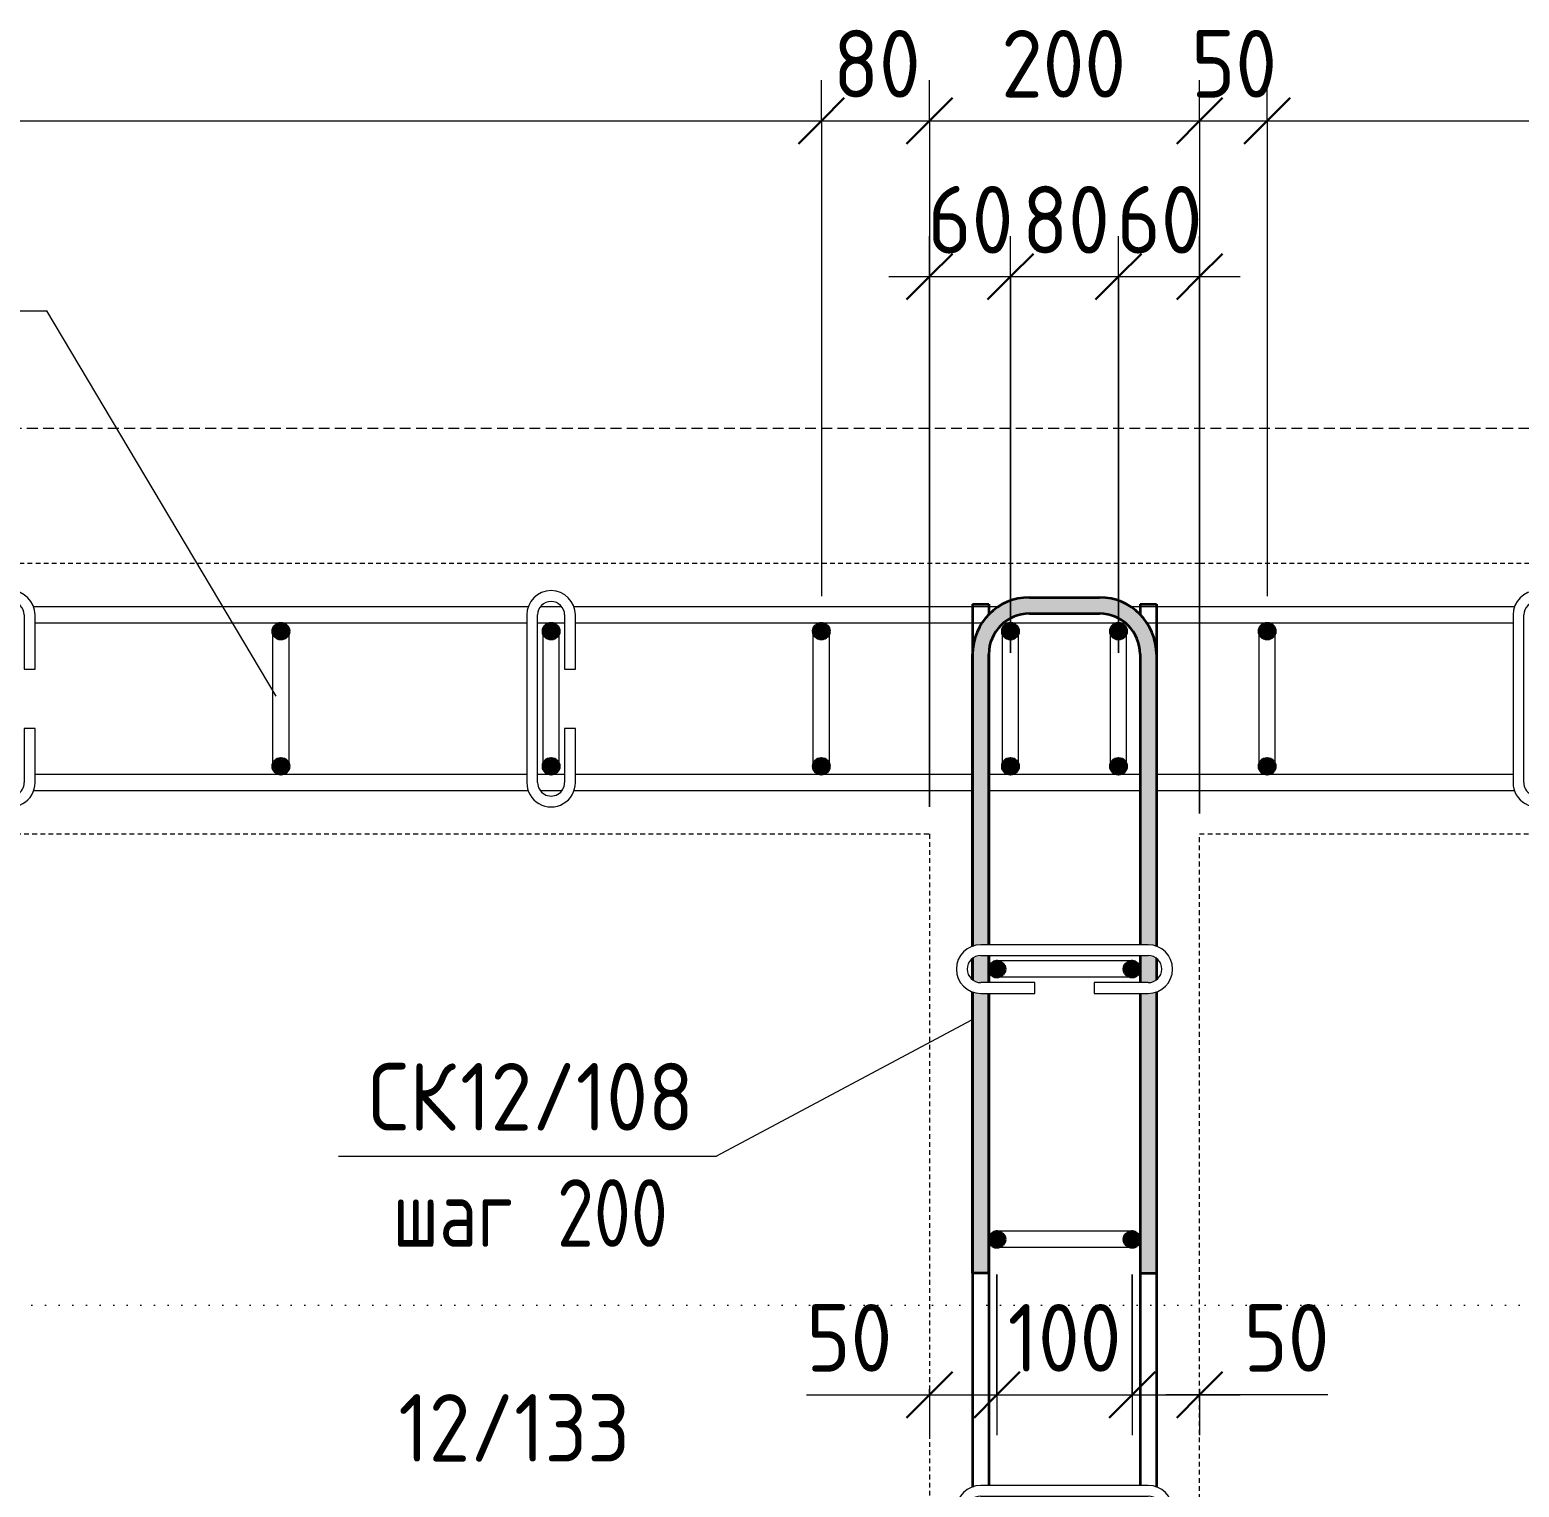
# Model space of a CAD drawing. Header units: millimetres. Extents: x 28908 to 47912, y -2577 to 78399.
# Drawn here: x 31014 to 32117, y 77042 to 78120 of the extents above; entities that cross this region are included whole.
import ezdxf

# ---------------------------------------------------------------- set-up
doc = ezdxf.new("R2010")
doc.units = ezdxf.units.MM
for name, pattern in [('01 Штриховая _4 мм_', [6, 3.5, -2.5]), ('01 Штриховая _8 мм_', [12, 8, -4]), ('04 Пунктир 10мм', [10, 0, -10])]:
    doc.linetypes.add(name, pattern=pattern)
for name, color, linetype, lineweight in [('AA_Dim', 7, 'Continuous', 9), ('AA_Dim-20', 7, 'Continuous', 9), ('AA_Oformlenie', 7, 'Continuous', 9), ('AA_Razrez', 7, 'Continuous', 9), ('AA_Vinoska', 7, 'Continuous', 9), ('KR_Armatura', 7, 'Continuous', 20), ('KR_Armatura_Tonkie', 7, 'Continuous', 20)]:
    doc.layers.add(name, color=color, linetype=linetype, lineweight=lineweight)
doc.layers.add('AF_Stena_Опалубка', color=7, linetype='Continuous', lineweight=20, true_color=0x0063c6)
doc.layers.add('KR_Fundament', color=7, linetype='Continuous', lineweight=20, true_color=0x804000)
doc.styles.add('ISOCPEUR_1', font='isocpeur.TTF', dxfattribs={"width": 0.9, "height": 50})
doc.styles.add('ISOCPEUR_2', font='isocpeur.TTF', dxfattribs={"width": 0.8, "height": 50})
doc.dimstyles.new('00_Точн_3_знака__прозр_', dxfattribs={"dimscale": 304.8, "dimtxt": 50.137748, "dimasz": 0.111549, "dimexe": 0.098425, "dimexo": 0.065617, "dimgap": 0.006562, "dimtad": 1, "dimdec": 3, "dimrnd": 0.001, "dimdsep": 46, "dimtxsty": 'ISOCPEUR_1', "dimblk1": 'OBLIQUE', "dimblk2": 'OBLIQUE', "dimsah": 1, "dimcen": 0.09, "dimdle": 0.098425, "dimazin": 0, "dimtfac": 1, "dimtdec": 4, "dimtix": 1, "dimtmove": 0, "dimatfit": 3, "dimfxl": 1, "dimtvp": 1, "dimtolj": 1, "dimtzin": 0, "dimlwd": 18, "dimlwe": 18, "dimarcsym": 2})
doc.dimstyles.new('00_Точн_3_знака__прозр__1', dxfattribs={"dimscale": 304.8, "dimtxt": 50.137748, "dimasz": 0.111549, "dimexe": 0.098425, "dimexo": 0.065617, "dimgap": 0.006562, "dimtad": 1, "dimdec": 3, "dimrnd": 0.001, "dimdsep": 46, "dimtxsty": 'ISOCPEUR_1', "dimblk1": 'OBLIQUE', "dimblk2": 'OBLIQUE', "dimsah": 1, "dimcen": 0.09, "dimdle": 0.098425, "dimazin": 0, "dimtfac": 1, "dimtdec": 4, "dimtix": 1, "dimtmove": 1, "dimatfit": 3, "dimfxl": 1, "dimtvp": 1, "dimtolj": 1, "dimtzin": 0, "dimlwd": 18, "dimlwe": 18, "dimarcsym": 2})

# ---------------------------------------------------------------- blocks, each defined once
blk = doc.blocks.new('079_Шпилька _ЭлУзла_ - d8 А240-3881866-План армирования стен')
at = {"layer": 'AA_Oformlenie'}
for p, q in [((40, 18), (0, 18)), ((40, 10), (40, 18)), ((124, 18), (84, 18)), ((84, 18), (84, 10)), ((0, 10), (40, 10)), ((84, 10), (124, 10)), ((124, -10), (0, -10)), ((0, -18), (124, -18))]:
    blk.add_line(p, q, dxfattribs=at)
for centre, radius, start, end in [((0, 0), 18, 90, 270), ((124, 0), 18, 270, 90), ((0, 0), 10, 90, 270), ((124, 0), 10, 270, 90)]:
    blk.add_arc(centre, radius, start, end, dxfattribs=at)
blk = doc.blocks.new('DIMBLOCK3-План армирования стен')
at = {"layer": 'AA_Dim-20', "color": 30, "lineweight": 18, "true_color": 0xff8000, "transparency": 16777216}
for p, q in [((29800.1, 78052.6), (29800.1, 78082.6)), ((31600.1, 78052.6), (31600.1, 78082.6)), ((31680.1, 78052.6), (31680.1, 78082.6)), ((29800.1, 78052.6), (31600.1, 78052.6)), ((29800.1, 78052.6), (29800.1, 77701)), ((31600.1, 78052.6), (31600.1, 77701)), ((31680.1, 78052.6), (31680.1, 77545))]:
    blk.add_line(p, q, dxfattribs=at)
at = {"layer": 'AA_Dim-20', "color": 30, "lineweight": 30, "true_color": 0xff8000, "transparency": 16777216}
for p, q in [((29800.1, 78052.6), (29817.1, 78069.6)), ((31600.1, 78052.6), (31617.1, 78069.6)), ((31680.1, 78052.6), (31697.1, 78069.6)), ((29800.1, 78052.6), (29783.1, 78035.6)), ((31600.1, 78052.6), (31583.1, 78035.6)), ((31680.1, 78052.6), (31663.1, 78035.6))]:
    blk.add_line(p, q, dxfattribs=at)
at = {"layer": 'AA_Dim-20', "color": 0, "lineweight": 18, "transparency": 16777216, "insert": (30548.7, 78119.8), "char_height": 50, "width": 363.262, "attachment_point": 1, "line_spacing_factor": 1.135194, "style": 'ISOCPEUR_1'}
blk.add_mtext('9х200=1800', dxfattribs=at)
blk = doc.blocks.new('_None')
blk = doc.blocks.new('DIMBLOCK4-План армирования стен')
at = {"layer": 'AA_Dim-20', "color": 30, "lineweight": 18, "true_color": 0xff8000, "transparency": 16777216}
for p, q in [((31600.1, 78052.6), (31600.1, 78082.6)), ((31680.1, 78052.6), (31680.1, 78082.6)), ((31880.1, 78052.6), (31880.1, 78082.6)), ((31600.1, 78052.6), (31680.1, 78052.6)), ((31600.1, 78052.6), (31600.1, 77701)), ((31680.1, 78052.6), (31680.1, 77545)), ((31880.1, 78052.6), (31880.1, 77745))]:
    blk.add_line(p, q, dxfattribs=at)
at = {"layer": 'AA_Dim-20', "color": 30, "lineweight": 30, "true_color": 0xff8000, "transparency": 16777216}
for p, q in [((31600.1, 78052.6), (31617.1, 78069.6)), ((31680.1, 78052.6), (31697.1, 78069.6)), ((31880.1, 78052.6), (31897.1, 78069.6)), ((31600.1, 78052.6), (31583.1, 78035.6)), ((31680.1, 78052.6), (31663.1, 78035.6)), ((31880.1, 78052.6), (31863.1, 78035.6))]:
    blk.add_line(p, q, dxfattribs=at)
at = {"layer": 'AA_Dim-20', "color": 0, "lineweight": 18, "transparency": 16777216, "insert": (31608.8, 78119.8), "char_height": 50, "width": 74.923, "attachment_point": 1, "line_spacing_factor": 1.135194, "style": 'ISOCPEUR_1'}
blk.add_mtext('80', dxfattribs=at)
blk = doc.blocks.new('DIMBLOCK5-План армирования стен')
at = {"layer": 'AA_Dim-20', "color": 30, "lineweight": 18, "true_color": 0xff8000, "transparency": 16777216}
for p, q in [((31680.1, 78052.6), (31680.1, 78082.6)), ((31880.1, 78052.6), (31880.1, 78082.6)), ((31930.1, 78052.6), (31930.1, 78082.6)), ((31680.1, 78052.6), (31880.1, 78052.6)), ((31680.1, 78052.6), (31680.1, 77545)), ((31880.1, 78052.6), (31880.1, 77745)), ((31930.1, 78052.6), (31930.1, 77701))]:
    blk.add_line(p, q, dxfattribs=at)
at = {"layer": 'AA_Dim-20', "color": 30, "lineweight": 30, "true_color": 0xff8000, "transparency": 16777216}
for p, q in [((31680.1, 78052.6), (31697.1, 78069.6)), ((31880.1, 78052.6), (31897.1, 78069.6)), ((31930.1, 78052.6), (31947.1, 78069.6)), ((31680.1, 78052.6), (31663.1, 78035.6)), ((31880.1, 78052.6), (31863.1, 78035.6)), ((31930.1, 78052.6), (31913.1, 78035.6))]:
    blk.add_line(p, q, dxfattribs=at)
at = {"layer": 'AA_Dim-20', "color": 0, "lineweight": 18, "transparency": 16777216, "insert": (31733.2, 78119.8), "char_height": 50, "width": 112.384, "attachment_point": 1, "line_spacing_factor": 1.135194, "style": 'ISOCPEUR_1'}
blk.add_mtext('200', dxfattribs=at)
blk = doc.blocks.new('DIMBLOCK6-План армирования стен')
at = {"layer": 'AA_Dim-20', "color": 30, "lineweight": 18, "true_color": 0xff8000, "transparency": 16777216}
for p, q in [((31880.1, 78052.6), (31880.1, 78082.6)), ((31930.1, 78052.6), (31930.1, 78082.6)), ((31880.1, 78052.6), (31930.1, 78052.6)), ((31880.1, 78052.6), (31880.1, 77745)), ((31930.1, 78052.6), (31930.1, 77701))]:
    blk.add_line(p, q, dxfattribs=at)
at = {"layer": 'AA_Dim-20', "color": 30, "lineweight": 30, "true_color": 0xff8000, "transparency": 16777216}
for p, q in [((31880.1, 78052.6), (31897.1, 78069.6)), ((31930.1, 78052.6), (31947.1, 78069.6)), ((31880.1, 78052.6), (31863.1, 78035.6)), ((31930.1, 78052.6), (31913.1, 78035.6))]:
    blk.add_line(p, q, dxfattribs=at)
at = {"layer": 'AA_Dim-20', "color": 0, "lineweight": 18, "transparency": 16777216, "insert": (31873.8, 78119.8), "char_height": 50, "width": 74.923, "attachment_point": 1, "line_spacing_factor": 1.135194, "style": 'ISOCPEUR_1'}
blk.add_mtext('50', dxfattribs=at)
blk = doc.blocks.new('DIMBLOCK7-План армирования стен')
at = {"layer": 'AA_Dim-20', "color": 30, "lineweight": 18, "true_color": 0xff8000, "transparency": 16777216}
for p, q in [((31930.1, 78052.6), (31930.1, 78082.6)), ((33930.1, 78052.6), (33930.1, 78082.6)), ((34030.1, 78052.6), (34030.1, 78082.6)), ((31930.1, 78052.6), (33930.1, 78052.6)), ((31930.1, 78052.6), (31930.1, 77701)), ((33930.1, 78052.6), (33930.1, 77701)), ((34030.1, 78052.6), (34030.1, 77701))]:
    blk.add_line(p, q, dxfattribs=at)
at = {"layer": 'AA_Dim-20', "color": 30, "lineweight": 30, "true_color": 0xff8000, "transparency": 16777216}
for p, q in [((31930.1, 78052.6), (31947.1, 78069.6)), ((33930.1, 78052.6), (33947.1, 78069.6)), ((34030.1, 78052.6), (34047.1, 78069.6)), ((31930.1, 78052.6), (31913.1, 78035.6)), ((33930.1, 78052.6), (33913.1, 78035.6)), ((34030.1, 78052.6), (34013.1, 78035.6))]:
    blk.add_line(p, q, dxfattribs=at)
at = {"layer": 'AA_Dim-20', "color": 0, "lineweight": 18, "transparency": 16777216, "insert": (32763.1, 78119.8), "char_height": 50, "width": 400.724, "attachment_point": 1, "line_spacing_factor": 1.135194, "style": 'ISOCPEUR_1'}
blk.add_mtext('10х200=2000', dxfattribs=at)
blk = doc.blocks.new('DIMBLOCK27-План армирования стен')
at = {"layer": 'AA_Dim-20', "color": 30, "lineweight": 18, "true_color": 0xff8000, "transparency": 16777216}
for p, q in [((31730.1, 77199), (31730.1, 77080.1)), ((31730.1, 77110.1), (31730.1, 77199)), ((31589, 77110.1), (31671.5, 77110.1)), ((31650.1, 77110.1), (31730.1, 77110.1)), ((31671.5, 77110.1), (31705.1, 77110.1)), ((31680.1, 77114.2), (31680.1, 77080.1)), ((31680.1, 77110.1), (31680.1, 77114.2))]:
    blk.add_line(p, q, dxfattribs=at)
at = {"layer": 'AA_Dim-20', "color": 30, "lineweight": 30, "true_color": 0xff8000, "transparency": 16777216}
for p, q in [((31680.1, 77110.1), (31697.1, 77127.1)), ((31730.1, 77110.1), (31747.1, 77127.1)), ((31680.1, 77110.1), (31663.1, 77093.1)), ((31730.1, 77110.1), (31713.1, 77093.1))]:
    blk.add_line(p, q, dxfattribs=at)
at = {"layer": 'AA_Dim-20', "color": 0, "lineweight": 18, "transparency": 16777216, "insert": (31589, 77177.2), "char_height": 50, "width": 74.923, "attachment_point": 1, "line_spacing_factor": 1.135194, "style": 'ISOCPEUR_1'}
blk.add_mtext('50', dxfattribs=at)
blk = doc.blocks.new('_Oblique')
at = {"color": 0, "linetype": 'ByBlock', "lineweight": -2}
blk.add_line((-0.5, -0.5), (0.5, 0.5), dxfattribs=at)
blk = doc.blocks.new('DIMBLOCK28-План армирования стен')
at = {"layer": 'AA_Dim-20', "color": 30, "lineweight": 18, "true_color": 0xff8000, "transparency": 16777216}
for p, q in [((31730.1, 77199), (31730.1, 77080.1)), ((31730.1, 77110.1), (31730.1, 77199)), ((31830.1, 77199), (31830.1, 77080.1)), ((31830.1, 77110.1), (31830.1, 77199)), ((31730.1, 77110.1), (31830.1, 77110.1))]:
    blk.add_line(p, q, dxfattribs=at)
at = {"layer": 'AA_Dim-20', "color": 30, "lineweight": 30, "true_color": 0xff8000, "transparency": 16777216}
for p, q in [((31730.1, 77110.1), (31747.1, 77127.1)), ((31830.1, 77110.1), (31847.1, 77127.1)), ((31730.1, 77110.1), (31713.1, 77093.1)), ((31830.1, 77110.1), (31813.1, 77093.1))]:
    blk.add_line(p, q, dxfattribs=at)
at = {"layer": 'AA_Dim-20', "color": 0, "lineweight": 18, "transparency": 16777216, "insert": (31738, 77177.2), "char_height": 50, "width": 101.032, "attachment_point": 1, "line_spacing_factor": 1.135194, "style": 'ISOCPEUR_1'}
blk.add_mtext('100', dxfattribs=at)
blk = doc.blocks.new('DIMBLOCK29-План армирования стен')
at = {"layer": 'AA_Dim-20', "color": 30, "lineweight": 18, "true_color": 0xff8000, "transparency": 16777216}
for p, q in [((31830.1, 77199), (31830.1, 77080.1)), ((31830.1, 77110.1), (31830.1, 77199)), ((31830.1, 77110.1), (31910.1, 77110.1)), ((31892.6, 77110.1), (31855.1, 77110.1)), ((31880.1, 77114.2), (31880.1, 77080.1)), ((31880.1, 77110.1), (31880.1, 77114.2)), ((31975, 77110.1), (31892.6, 77110.1))]:
    blk.add_line(p, q, dxfattribs=at)
at = {"layer": 'AA_Dim-20', "color": 30, "lineweight": 30, "true_color": 0xff8000, "transparency": 16777216}
for p, q in [((31830.1, 77110.1), (31847.1, 77127.1)), ((31880.1, 77110.1), (31897.1, 77127.1)), ((31830.1, 77110.1), (31813.1, 77093.1)), ((31880.1, 77110.1), (31863.1, 77093.1))]:
    blk.add_line(p, q, dxfattribs=at)
at = {"layer": 'AA_Dim-20', "color": 0, "lineweight": 18, "transparency": 16777216, "insert": (31912.6, 77177.2), "char_height": 50, "width": 74.923, "attachment_point": 1, "line_spacing_factor": 1.135194, "style": 'ISOCPEUR_1'}
blk.add_mtext('50', dxfattribs=at)
blk = doc.blocks.new('DIMBLOCK36-План армирования стен')
at = {"layer": 'AA_Dim-20', "color": 30, "lineweight": 18, "true_color": 0xff8000, "transparency": 16777216}
for p, q in [((31680.1, 77545), (31680.1, 77967.3)), ((31740.1, 77659), (31740.1, 77967.3)), ((31650.1, 77937.3), (31740.1, 77937.3)), ((31680.1, 77937.3), (31680.1, 77545)), ((31740.1, 77937.3), (31740.1, 77659))]:
    blk.add_line(p, q, dxfattribs=at)
at = {"layer": 'AA_Dim-20', "color": 30, "lineweight": 30, "true_color": 0xff8000, "transparency": 16777216}
for p, q in [((31680.1, 77937.3), (31697.1, 77954.3)), ((31740.1, 77937.3), (31757.1, 77954.3)), ((31680.1, 77937.3), (31663.1, 77920.3)), ((31740.1, 77937.3), (31723.1, 77920.3))]:
    blk.add_line(p, q, dxfattribs=at)
at = {"layer": 'AA_Dim-20', "color": 0, "lineweight": 18, "transparency": 16777216, "insert": (31678.8, 78004.4), "char_height": 50, "width": 74.923, "attachment_point": 1, "line_spacing_factor": 1.135194, "style": 'ISOCPEUR_1'}
blk.add_mtext('60', dxfattribs=at)
blk = doc.blocks.new('DIMBLOCK37-План армирования стен')
at = {"layer": 'AA_Dim-20', "color": 30, "lineweight": 18, "true_color": 0xff8000, "transparency": 16777216}
for p, q in [((31740.1, 77659), (31740.1, 77967.3)), ((31820.1, 77659), (31820.1, 77967.3)), ((31740.1, 77937.3), (31820.1, 77937.3)), ((31740.1, 77937.3), (31740.1, 77659)), ((31820.1, 77937.3), (31820.1, 77659))]:
    blk.add_line(p, q, dxfattribs=at)
at = {"layer": 'AA_Dim-20', "color": 30, "lineweight": 30, "true_color": 0xff8000, "transparency": 16777216}
for p, q in [((31740.1, 77937.3), (31757.1, 77954.3)), ((31820.1, 77937.3), (31837.1, 77954.3)), ((31740.1, 77937.3), (31723.1, 77920.3)), ((31820.1, 77937.3), (31803.1, 77920.3))]:
    blk.add_line(p, q, dxfattribs=at)
at = {"layer": 'AA_Dim-20', "color": 0, "lineweight": 18, "transparency": 16777216, "insert": (31748.8, 78004.4), "char_height": 50, "width": 74.923, "attachment_point": 1, "line_spacing_factor": 1.135194, "style": 'ISOCPEUR_1'}
blk.add_mtext('80', dxfattribs=at)
blk = doc.blocks.new('DIMBLOCK38-План армирования стен')
at = {"layer": 'AA_Dim-20', "color": 30, "lineweight": 18, "true_color": 0xff8000, "transparency": 16777216}
for p, q in [((31820.1, 77659), (31820.1, 77967.3)), ((31880.1, 77540.2), (31880.1, 77967.3)), ((31820.1, 77937.3), (31910.1, 77937.3)), ((31820.1, 77937.3), (31820.1, 77659)), ((31880.1, 77937.3), (31880.1, 77540.2))]:
    blk.add_line(p, q, dxfattribs=at)
at = {"layer": 'AA_Dim-20', "color": 30, "lineweight": 30, "true_color": 0xff8000, "transparency": 16777216}
for p, q in [((31820.1, 77937.3), (31837.1, 77954.3)), ((31880.1, 77937.3), (31897.1, 77954.3)), ((31820.1, 77937.3), (31803.1, 77920.3)), ((31880.1, 77937.3), (31863.1, 77920.3))]:
    blk.add_line(p, q, dxfattribs=at)
at = {"layer": 'AA_Dim-20', "color": 0, "lineweight": 18, "transparency": 16777216, "insert": (31818.8, 78004.4), "char_height": 50, "width": 74.923, "attachment_point": 1, "line_spacing_factor": 1.135194, "style": 'ISOCPEUR_1'}
blk.add_mtext('60', dxfattribs=at)
blk = doc.blocks.new('042_М_Арматуры - Диам длина поз _ Шаг-2260295-План армирования стен')
at = {"layer": 'AA_Vinoska'}
blk.add_line((-7, 0), (7, 0), dxfattribs=at)

msp = doc.modelspace()

# ---------------------------------------------------------------- hatches: boundary and pattern name
at = {"layer": 'KR_Armatura', "lineweight": 35}
h = msp.add_hatch(color=256, dxfattribs=at)
edge = h.paths.add_edge_path()
edge.add_arc((31200.0616, 77675), 6, 0, 360)
for points in [[(31197.0616, 77669.8038), (31203.0616, 77669.8038), (31206.0616, 77675), (31203.0616, 77680.1962), (31197.0616, 77680.1962), (31194.0616, 77675)], [(31397.0616, 77669.8038), (31403.0616, 77669.8038), (31406.0616, 77675), (31403.0616, 77680.1962), (31397.0616, 77680.1962), (31394.0616, 77675)], [(31597.0616, 77669.8038), (31603.0616, 77669.8038), (31606.0616, 77675), (31603.0616, 77680.1962), (31597.0616, 77680.1962), (31594.0616, 77675)], [(31740.6156, 77669.8038), (31743.0616, 77669.8038), (31746.0616, 77675), (31743.0616, 77680.1962), (31737.0616, 77680.1962), (31734.0616, 77675), (31737.0616, 77669.8038)], [(31823.0616, 77669.8038), (31826.0616, 77675), (31823.0616, 77680.1962), (31817.0616, 77680.1962), (31814.0616, 77675), (31817.0616, 77669.8038)], [(31927.0616, 77669.8038), (31933.0616, 77669.8038), (31936.0616, 77675), (31933.0616, 77680.1962), (31927.0616, 77680.1962), (31924.0616, 77675)], [(31197.0616, 77569.8038), (31203.0616, 77569.8038), (31206.0616, 77575), (31203.0616, 77580.1962), (31197.0616, 77580.1962), (31194.0616, 77575)], [(31397.0616, 77569.8038), (31403.0616, 77569.8038), (31406.0616, 77575), (31403.0616, 77580.1962), (31397.0616, 77580.1962), (31394.0616, 77575)], [(31597.0616, 77569.8038), (31603.0616, 77569.8038), (31606.0616, 77575), (31603.0616, 77580.1962), (31597.0616, 77580.1962), (31594.0616, 77575)], [(31740.6156, 77569.8038), (31743.0616, 77569.8038), (31746.0616, 77575), (31743.0616, 77580.1962), (31737.0616, 77580.1962), (31734.0616, 77575), (31737.0616, 77569.8038)], [(31823.0616, 77569.8038), (31826.0616, 77575), (31823.0616, 77580.1962), (31817.0616, 77580.1962), (31814.0616, 77575), (31817.0616, 77569.8038)], [(31927.0616, 77569.8038), (31933.0616, 77569.8038), (31936.0616, 77575), (31933.0616, 77580.1962), (31927.0616, 77580.1962), (31924.0616, 77575)], [(31730.0616, 77419), (31735.2578, 77422), (31735.2578, 77428), (31730.0616, 77431), (31724.8655, 77428), (31724.8655, 77422)], [(31830.0616, 77419), (31835.2578, 77422), (31835.2578, 77428), (31830.0616, 77431), (31824.8655, 77428), (31824.8655, 77422)], [(31730.0616, 77219), (31735.2578, 77222), (31735.2578, 77228), (31730.0616, 77231), (31724.8655, 77228), (31724.8655, 77222)], [(31830.0616, 77219), (31835.2578, 77222), (31835.2578, 77228), (31830.0616, 77231), (31824.8655, 77228), (31824.8655, 77222)]]:
    msp.add_hatch(color=256, dxfattribs=at).paths.add_polyline_path(points)
h = msp.add_hatch(color=256, dxfattribs=at)
edge = h.paths.add_edge_path()
edge.add_arc((31400.0616, 77675), 6, 0, 360)
h = msp.add_hatch(color=256, dxfattribs=at)
edge = h.paths.add_edge_path()
edge.add_arc((31600.0616, 77675), 6, 0, 360)
h = msp.add_hatch(color=256, dxfattribs=at)
edge = h.paths.add_edge_path()
edge.add_arc((31740.0616, 77675), 6, 0, 360)
h = msp.add_hatch(color=256, dxfattribs=at)
edge = h.paths.add_edge_path()
edge.add_arc((31820.0616, 77675), 6, 0, 360)
h = msp.add_hatch(color=256, dxfattribs=at)
edge = h.paths.add_edge_path()
edge.add_arc((31930.0616, 77675), 6, 0, 360)
h = msp.add_hatch(color=256, dxfattribs=at)
edge = h.paths.add_edge_path()
edge.add_arc((31200.0616, 77575), 6, 0, 360)
h = msp.add_hatch(color=256, dxfattribs=at)
edge = h.paths.add_edge_path()
edge.add_arc((31400.0616, 77575), 6, 0, 360)
h = msp.add_hatch(color=256, dxfattribs=at)
edge = h.paths.add_edge_path()
edge.add_arc((31600.0616, 77575), 6, 0, 360)
h = msp.add_hatch(color=256, dxfattribs=at)
edge = h.paths.add_edge_path()
edge.add_arc((31740.0616, 77575), 6, 0, 360)
h = msp.add_hatch(color=256, dxfattribs=at)
edge = h.paths.add_edge_path()
edge.add_arc((31820.0616, 77575), 6, 0, 360)
h = msp.add_hatch(color=256, dxfattribs=at)
edge = h.paths.add_edge_path()
edge.add_arc((31930.0616, 77575), 6, 0, 360)
h = msp.add_hatch(color=256, dxfattribs=at)
edge = h.paths.add_edge_path()
edge.add_arc((31730.0616, 77425), 6, 0, 360)
h = msp.add_hatch(color=256, dxfattribs=at)
edge = h.paths.add_edge_path()
edge.add_arc((31830.0616, 77425), 6, 0, 360)
h = msp.add_hatch(color=256, dxfattribs=at)
edge = h.paths.add_edge_path()
edge.add_arc((31730.0616, 77225), 6, 0, 360)
h = msp.add_hatch(color=256, dxfattribs=at)
edge = h.paths.add_edge_path()
edge.add_arc((31830.0616, 77225), 6, 0, 360)
at = {"layer": 'KR_Armatura_Tonkie'}
for points in [[(31712.0616, 77658), (31724.0616, 77658), (31725.0838, 77665.7646), (31728.0808, 77673), (31732.8484, 77679.2132), (31739.0616, 77683.9808), (31746.297, 77686.9778), (31754.0616, 77688), (31754.0616, 77700), (31743.1912, 77698.5689), (31733.0616, 77694.3731), (31724.3631, 77687.6985), (31717.6885, 77679), (31713.4927, 77668.8704)], [(31754.0616, 77688), (31806.0616, 77688), (31806.0616, 77700), (31754.0616, 77700), (31754.0616, 77699.2204)], [(31848.0616, 77658), (31846.6305, 77668.8704), (31842.4347, 77679), (31835.7601, 77687.6985), (31827.0616, 77694.3731), (31816.932, 77698.5689), (31806.0616, 77700), (31806.0616, 77688), (31813.8262, 77686.9778), (31821.0616, 77683.9808), (31827.2748, 77679.2132), (31832.0424, 77673), (31835.0394, 77665.7646), (31836.0616, 77658)]]:
    msp.add_hatch(color=256, dxfattribs=at).paths.add_polyline_path(points)
h = msp.add_hatch(color=256, dxfattribs=at)
h.paths.add_polyline_path([(31713.4029, 77200), (31724.0616, 77200), (31724.0616, 77407), (31718.0616, 77407), (31713.0616, 77407.7547), (31712.0616, 77408.1689), (31712.0616, 77200)])
h.paths.add_polyline_path([(31718.0616, 77415), (31724.0616, 77415), (31724.0616, 77435), (31718.0616, 77435), (31715.4734, 77434.6593), (31713.0616, 77433.6603), (31712.0616, 77432.8929), (31712.0616, 77417.1071), (31713.4029, 77416.1984), (31715.4734, 77415.3407)])
h.paths.add_polyline_path([(31712.0616, 77441.8311), (31713.4029, 77442.3867), (31718.0616, 77443), (31724.0616, 77443), (31724.0616, 77658), (31712.0616, 77658), (31712.0616, 77442.3867)])
h = msp.add_hatch(color=256, dxfattribs=at)
h.paths.add_polyline_path([(31836.0616, 77200), (31848.0616, 77200), (31848.0616, 77408.1689), (31846.7204, 77407.6133), (31842.0616, 77407), (31836.0616, 77407)])
h.paths.add_polyline_path([(31836.0616, 77415), (31842.0616, 77415), (31844.6498, 77415.3407), (31847.0616, 77416.3397), (31848.0616, 77417.1071), (31848.0616, 77432.8929), (31846.7204, 77433.8016), (31844.6498, 77434.6593), (31842.0616, 77435), (31836.0616, 77435), (31836.0616, 77418.3278)])
h.paths.add_polyline_path([(31848.0616, 77441.8311), (31848.0616, 77658), (31836.0616, 77658), (31836.0616, 77443), (31842.0616, 77443), (31847.0616, 77442.2453)])

# ---------------------------------------------------------------- linework, layer by layer
at = {"layer": 'AA_Razrez', "color": 7, "linetype": '04 Пунктир 10мм', "true_color": 0xffffff}
msp.add_line((28924.9772, 77176.3546), (34821.7955, 77176.3546), dxfattribs=at)
at = {"layer": 'AA_Vinoska'}
for p, q in [((31196.6356, 77626.9221), (31026.8145, 77912.0667)), ((31710.6988, 77386.86), (31522.571, 77286.5345))]:
    msp.add_line(p, q, dxfattribs=at)
at = {"layer": 'AF_Stena_Опалубка', "linetype": '01 Штриховая _4 мм_'}
for p, q in [((31880.0616, 77725), (29720.0616, 77725)), ((34080.0616, 77725), (31880.0616, 77725)), ((29720.0616, 77525), (31680.0616, 77525)), ((31680.0616, 77525), (31680.0616, 76535)), ((31880.0616, 76535), (31880.0616, 77525)), ((31880.0616, 77525), (34080.0616, 77525))]:
    msp.add_line(p, q, dxfattribs=at)
at = {"layer": 'KR_Armatura', "lineweight": 35}
for p, q in [((31197.0616, 77680.1962), (31194.0616, 77675)), ((31203.0616, 77680.1962), (31197.0616, 77680.1962)), ((31206.0616, 77675), (31203.0616, 77680.1962)), ((31397.0616, 77680.1962), (31394.0616, 77675)), ((31403.0616, 77680.1962), (31397.0616, 77680.1962)), ((31406.0616, 77675), (31403.0616, 77680.1962)), ((31597.0616, 77680.1962), (31594.0616, 77675)), ((31603.0616, 77680.1962), (31597.0616, 77680.1962)), ((31606.0616, 77675), (31603.0616, 77680.1962)), ((31737.0616, 77680.1962), (31734.0616, 77675)), ((31743.0616, 77680.1962), (31737.0616, 77680.1962)), ((31746.0616, 77675), (31743.0616, 77680.1962)), ((31817.0616, 77680.1962), (31814.0616, 77675)), ((31823.0616, 77680.1962), (31817.0616, 77680.1962)), ((31826.0616, 77675), (31823.0616, 77680.1962)), ((31927.0616, 77680.1962), (31924.0616, 77675)), ((31933.0616, 77680.1962), (31927.0616, 77680.1962)), ((31936.0616, 77675), (31933.0616, 77680.1962)), ((31194.0616, 77675), (31197.0616, 77669.8038)), ((31197.0616, 77669.8038), (31203.0616, 77669.8038)), ((31203.0616, 77669.8038), (31206.0616, 77675)), ((31394.0616, 77675), (31397.0616, 77669.8038)), ((31397.0616, 77669.8038), (31403.0616, 77669.8038)), ((31403.0616, 77669.8038), (31406.0616, 77675)), ((31594.0616, 77675), (31597.0616, 77669.8038)), ((31597.0616, 77669.8038), (31603.0616, 77669.8038)), ((31603.0616, 77669.8038), (31606.0616, 77675)), ((31734.0616, 77675), (31737.0616, 77669.8038)), ((31737.0616, 77669.8038), (31740.6156, 77669.8038)), ((31740.6156, 77669.8038), (31743.0616, 77669.8038)), ((31743.0616, 77669.8038), (31746.0616, 77675)), ((31814.0616, 77675), (31817.0616, 77669.8038)), ((31817.0616, 77669.8038), (31823.0616, 77669.8038)), ((31823.0616, 77669.8038), (31826.0616, 77675)), ((31924.0616, 77675), (31927.0616, 77669.8038)), ((31927.0616, 77669.8038), (31933.0616, 77669.8038)), ((31933.0616, 77669.8038), (31936.0616, 77675)), ((31197.0616, 77580.1962), (31194.0616, 77575)), ((31194.0616, 77575), (31197.0616, 77569.8038)), ((31203.0616, 77580.1962), (31197.0616, 77580.1962)), ((31197.0616, 77569.8038), (31203.0616, 77569.8038)), ((31206.0616, 77575), (31203.0616, 77580.1962)), ((31203.0616, 77569.8038), (31206.0616, 77575)), ((31397.0616, 77580.1962), (31394.0616, 77575)), ((31394.0616, 77575), (31397.0616, 77569.8038)), ((31403.0616, 77580.1962), (31397.0616, 77580.1962)), ((31397.0616, 77569.8038), (31403.0616, 77569.8038)), ((31406.0616, 77575), (31403.0616, 77580.1962)), ((31403.0616, 77569.8038), (31406.0616, 77575)), ((31597.0616, 77580.1962), (31594.0616, 77575)), ((31594.0616, 77575), (31597.0616, 77569.8038)), ((31603.0616, 77580.1962), (31597.0616, 77580.1962)), ((31597.0616, 77569.8038), (31603.0616, 77569.8038)), ((31606.0616, 77575), (31603.0616, 77580.1962)), ((31603.0616, 77569.8038), (31606.0616, 77575)), ((31737.0616, 77580.1962), (31734.0616, 77575)), ((31734.0616, 77575), (31737.0616, 77569.8038)), ((31743.0616, 77580.1962), (31737.0616, 77580.1962)), ((31737.0616, 77569.8038), (31740.6156, 77569.8038)), ((31740.6156, 77569.8038), (31743.0616, 77569.8038)), ((31746.0616, 77575), (31743.0616, 77580.1962)), ((31743.0616, 77569.8038), (31746.0616, 77575)), ((31817.0616, 77580.1962), (31814.0616, 77575)), ((31814.0616, 77575), (31817.0616, 77569.8038)), ((31823.0616, 77580.1962), (31817.0616, 77580.1962)), ((31817.0616, 77569.8038), (31823.0616, 77569.8038)), ((31826.0616, 77575), (31823.0616, 77580.1962)), ((31823.0616, 77569.8038), (31826.0616, 77575)), ((31927.0616, 77580.1962), (31924.0616, 77575)), ((31924.0616, 77575), (31927.0616, 77569.8038)), ((31933.0616, 77580.1962), (31927.0616, 77580.1962)), ((31927.0616, 77569.8038), (31933.0616, 77569.8038)), ((31936.0616, 77575), (31933.0616, 77580.1962)), ((31933.0616, 77569.8038), (31936.0616, 77575)), ((31730.0616, 77431), (31724.8655, 77428)), ((31724.8655, 77428), (31724.8655, 77422)), ((31735.2578, 77428), (31730.0616, 77431)), ((31735.2578, 77422), (31735.2578, 77428)), ((31830.0616, 77431), (31824.8655, 77428)), ((31824.8655, 77428), (31824.8655, 77422)), ((31835.2578, 77428), (31830.0616, 77431)), ((31835.2578, 77422), (31835.2578, 77428)), ((31724.8655, 77422), (31730.0616, 77419)), ((31730.0616, 77419), (31735.2578, 77422)), ((31824.8655, 77422), (31830.0616, 77419)), ((31830.0616, 77419), (31835.2578, 77422)), ((31730.0616, 77231), (31724.8655, 77228)), ((31724.8655, 77228), (31724.8655, 77222)), ((31735.2578, 77228), (31730.0616, 77231)), ((31735.2578, 77222), (31735.2578, 77228)), ((31830.0616, 77231), (31824.8655, 77228)), ((31824.8655, 77228), (31824.8655, 77222)), ((31835.2578, 77228), (31830.0616, 77231)), ((31835.2578, 77222), (31835.2578, 77228)), ((31724.8655, 77222), (31730.0616, 77219)), ((31730.0616, 77219), (31735.2578, 77222)), ((31824.8655, 77222), (31830.0616, 77219)), ((31830.0616, 77219), (31835.2578, 77222))]:
    msp.add_line(p, q, dxfattribs=at)
for centre in [(31200.0616, 77675), (31400.0616, 77675), (31600.0616, 77675), (31740.0616, 77675), (31820.0616, 77675), (31930.0616, 77675), (31200.0616, 77575), (31400.0616, 77575), (31600.0616, 77575), (31740.0616, 77575), (31820.0616, 77575), (31930.0616, 77575), (31730.0616, 77425), (31830.0616, 77425), (31730.0616, 77225), (31830.0616, 77225)]:
    msp.add_circle(centre, 6, dxfattribs=at)
at = {"layer": 'KR_Armatura_Tonkie'}
for p, q in [((31383.2305, 77693), (31016.8927, 77693)), ((31407.9545, 77693), (31392.1687, 77693)), ((31731.2722, 77693), (31416.8927, 77693)), ((32113.2305, 77693), (31828.851, 77693)), ((31382.0616, 77681), (31018.0616, 77681)), ((31410.0616, 77681), (31390.0616, 77681)), ((31719.2232, 77681), (31418.0616, 77681)), ((31824.9462, 77681), (31735.177, 77681)), ((32112.0616, 77681), (31840.9, 77681)), ((31194.0616, 77639), (31194.0616, 77675)), ((31206.0616, 77639), (31206.0616, 77675)), ((31394.0616, 77639), (31394.0616, 77675)), ((31406.0616, 77639), (31406.0616, 77675)), ((31594.0616, 77639), (31594.0616, 77675)), ((31606.0616, 77639), (31606.0616, 77675)), ((31734.0616, 77639), (31734.0616, 77675)), ((31746.0616, 77639), (31746.0616, 77675)), ((31814.0616, 77639), (31814.0616, 77675)), ((31826.0616, 77639), (31826.0616, 77675)), ((31924.0616, 77639), (31924.0616, 77675)), ((31936.0616, 77639), (31936.0616, 77675)), ((31194.0616, 77611), (31194.0616, 77639)), ((31206.0616, 77611), (31206.0616, 77639)), ((31394.0616, 77611), (31394.0616, 77639)), ((31406.0616, 77611), (31406.0616, 77639)), ((31594.0616, 77611), (31594.0616, 77639)), ((31606.0616, 77611), (31606.0616, 77639)), ((31734.0616, 77611), (31734.0616, 77639)), ((31746.0616, 77611), (31746.0616, 77639)), ((31814.0616, 77611), (31814.0616, 77639)), ((31826.0616, 77611), (31826.0616, 77639)), ((31924.0616, 77611), (31924.0616, 77639)), ((31936.0616, 77611), (31936.0616, 77639)), ((31194.0616, 77575), (31194.0616, 77611)), ((31206.0616, 77575), (31206.0616, 77611)), ((31394.0616, 77575), (31394.0616, 77611)), ((31406.0616, 77575), (31406.0616, 77611)), ((31594.0616, 77575), (31594.0616, 77611)), ((31606.0616, 77575), (31606.0616, 77611)), ((31734.0616, 77575), (31734.0616, 77611)), ((31746.0616, 77575), (31746.0616, 77611)), ((31814.0616, 77575), (31814.0616, 77611)), ((31826.0616, 77575), (31826.0616, 77611)), ((31924.0616, 77575), (31924.0616, 77611)), ((31936.0616, 77575), (31936.0616, 77611)), ((31382.0616, 77569), (31018.0616, 77569)), ((31410.0616, 77569), (31390.0616, 77569)), ((31712.0616, 77569), (31418.0616, 77569)), ((31836.0616, 77569), (31724.0616, 77569)), ((32112.0616, 77569), (31848.0616, 77569)), ((31383.2305, 77557), (31016.8927, 77557)), ((31407.9545, 77557), (31392.1687, 77557)), ((31712.0616, 77557), (31416.8927, 77557)), ((31836.0616, 77557), (31724.0616, 77557)), ((32113.2305, 77557), (31848.0616, 77557)), ((31766.0616, 77431), (31730.0616, 77431)), ((31794.0616, 77431), (31766.0616, 77431)), ((31830.0616, 77431), (31794.0616, 77431)), ((31766.0616, 77419), (31730.0616, 77419)), ((31794.0616, 77419), (31766.0616, 77419)), ((31830.0616, 77419), (31794.0616, 77419)), ((31766.0616, 77231), (31730.0616, 77231)), ((31794.0616, 77231), (31766.0616, 77231)), ((31830.0616, 77231), (31794.0616, 77231)), ((31766.0616, 77219), (31730.0616, 77219)), ((31794.0616, 77219), (31766.0616, 77219)), ((31830.0616, 77219), (31794.0616, 77219))]:
    msp.add_line(p, q, dxfattribs=at)
at = {"layer": 'KR_Armatura_Tonkie', "lineweight": 35}
for p, q in [((31712.0616, 77695), (31712.0616, 77441.8311)), ((31712.0616, 77695), (31724.0616, 77695)), ((31724.0616, 77695), (31724.0616, 77687.3055)), ((31754.0616, 77700), (31806.0616, 77700)), ((31836.0616, 77695), (31836.0616, 77687.3055)), ((31836.0616, 77695), (31848.0616, 77695)), ((31848.0616, 77695), (31848.0616, 77441.8311)), ((31754.0616, 77688), (31806.0616, 77688)), ((31712.0616, 77441.8311), (31712.0616, 77658)), ((31724.0616, 77658), (31724.0616, 77443)), ((31724.0616, 77443), (31724.0616, 77658)), ((31836.0616, 77658), (31836.0616, 77443)), ((31836.0616, 77658), (31836.0616, 77443)), ((31848.0616, 77658), (31848.0616, 77441.8311)), ((31712.0616, 77432.8929), (31712.0616, 77417.1071)), ((31712.0616, 77417.1071), (31712.0616, 77432.8929)), ((31724.0616, 77435), (31724.0616, 77415)), ((31724.0616, 77415), (31724.0616, 77435)), ((31836.0616, 77435), (31836.0616, 77415)), ((31836.0616, 77435), (31836.0616, 77415)), ((31848.0616, 77432.8929), (31848.0616, 77417.1071)), ((31848.0616, 77432.8929), (31848.0616, 77417.1071)), ((31712.0616, 77408.1689), (31712.0616, 77041.8311)), ((31712.0616, 77200), (31712.0616, 77408.1689)), ((31724.0616, 77407), (31724.0616, 77043)), ((31724.0616, 77200), (31724.0616, 77407)), ((31836.0616, 77407), (31836.0616, 77043)), ((31836.0616, 77407), (31836.0616, 77200)), ((31848.0616, 77408.1689), (31848.0616, 77041.8311)), ((31848.0616, 77408.1689), (31848.0616, 77200)), ((31724.0616, 77200), (31712.0616, 77200)), ((31836.0616, 77200), (31848.0616, 77200))]:
    msp.add_line(p, q, dxfattribs=at)
for centre, radius, start, end in [((31754.0616, 77658), 42, 90, 180), ((31806.0616, 77658), 42, 0, 90), ((31754.0616, 77658), 30, 90, 180), ((31806.0616, 77658), 30, 360, 90)]:
    msp.add_arc(centre, radius, start, end, dxfattribs=at)
at = {"layer": 'KR_Armatura_Tonkie'}
for centre, start, end in [((31200.0616, 77675), 0, 180), ((31400.0616, 77675), 0, 180), ((31600.0616, 77675), 0, 180), ((31740.0616, 77675), 0, 180), ((31820.0616, 77675), 0, 180), ((31930.0616, 77675), 0, 180), ((31200.0616, 77575), 180, 0), ((31400.0616, 77575), 180, 0), ((31600.0616, 77575), 180, 0), ((31740.0616, 77575), 180, 0), ((31820.0616, 77575), 180, 0), ((31930.0616, 77575), 180, 0), ((31730.0616, 77425), 90, 270), ((31830.0616, 77425), 270, 90), ((31730.0616, 77225), 90, 270), ((31830.0616, 77225), 270, 90)]:
    msp.add_arc(centre, 6, start, end, dxfattribs=at)
at = {"layer": 'KR_Fundament', "linetype": '01 Штриховая _8 мм_'}
msp.add_line((34380.0616, 77825), (29520.0616, 77825), dxfattribs=at)

# ---------------------------------------------------------------- block references
at = {"layer": 'AA_Oformlenie'}
for p, rotation in [((31000.0616, 77687), 270), ((31400.0616, 77687), 270), ((32130.0616, 77687), 270), ((31842.0616, 77425), 180), ((31842.0616, 77025), 180)]:
    msp.add_blockref('079_Шпилька _ЭлУзла_ - d8 А240-3881866-План армирования стен', p, dxfattribs=dict(at, rotation=rotation))
at = {"layer": 'AA_Vinoska', "xscale": 19.99999999999999, "yscale": 19.99999999999999, "zscale": 19.99999999999999}
for p in [(30886.8145, 77912.0667), (31382.571, 77286.5345)]:
    msp.add_blockref('042_М_Арматуры - Диам длина поз _ Шаг-2260295-План армирования стен', p, dxfattribs=at)

# ---------------------------------------------------------------- texts
at = {"layer": 'AA_Vinoska', "char_height": 50, "attachment_point": 1}
for s, insert, width, style in [('СК', (31264.8638, 77355.5395), 82.253137, 'ISOCPEUR_1'), ('12/108', (31332.7295, 77355.5395), 210.683475, 'ISOCPEUR_1'), (' 200', (31378.9122, 77269.5584), 133.4008, 'ISOCPEUR_2'), ('шаг', (31282.6038, 77269.5584), 116.7257, 'ISOCPEUR_2'), ('12/133', (31287.0021, 77110.5669), 210.683475, 'ISOCPEUR_1')]:
    msp.add_mtext(s, dxfattribs=dict(at, insert=insert, width=width, style=style))

# ---------------------------------------------------------------- dimensions: what is measured, and where the dimension line sits
at = {"layer": 'AA_Dim', "color": 30, "lineweight": 18, "true_color": 0xff8000}
for base, p1, p2, text, override, picture, middle in [((31600.0616, 78052.625), (29800.0616, 77681), (31600.0616, 77681), '9х200=1800', {"dimpost": '<>', "dimblk1": 'None', "dimblk2": 'None', "dimsah": 1, "dimfxl": 1800}, 'DIMBLOCK3-План армирования стен', (30700.0616, 78079.625)), ((31680.0616, 78052.625), (31600.0616, 77681), (31680.0616, 77525), '80', {"dimpost": '<>', "dimblk1": 'None', "dimblk2": 'None', "dimsah": 1, "dimfxl": 175.316856}, 'DIMBLOCK4-План армирования стен', (31640.0616, 78079.625)), ((31880.0616, 78052.625), (31680.0616, 77525), (31880.0616, 77725), '200', {"dimpost": '<>', "dimblk1": 'None', "dimblk2": 'None', "dimsah": 1, "dimfxl": 282.842712}, 'DIMBLOCK5-План армирования стен', (31780.0616, 78079.625)), ((31930.0616, 78052.625), (31880.0616, 77725), (31930.0616, 77681), '50', {"dimpost": '<>', "dimblk1": 'None', "dimblk2": 'None', "dimsah": 1, "dimfxl": 66.603303}, 'DIMBLOCK6-План армирования стен', (31905.0616, 78079.625)), ((33930.0616, 78052.625), (31930.0616, 77681), (33930.0616, 77681), '10х200=2000', {"dimpost": '<>', "dimblk1": 'None', "dimblk2": 'None', "dimsah": 1, "dimfxl": 2000}, 'DIMBLOCK7-План армирования стен', (32930.0616, 78079.625))]:
    dim = msp.add_linear_dim(base=base, p1=p1, p2=p2, text=text, dimstyle='00_Точн_3_знака__прозр_', override=override, dxfattribs=at)
    dim.commit()
    dim.dimension.update_dxf_attribs({"geometry": picture, "text_midpoint": middle})
for base, p1, p2, override, picture, middle in [((31740.0616, 77937.3004), (31680.0616, 77525), (31740.0616, 77639), {"dimpost": '<>', "dimfxl": 128.825463}, 'DIMBLOCK36-План армирования стен', (31710.0616, 77964.3004)), ((31820.0616, 77937.3004), (31740.0616, 77639), (31820.0616, 77639), {"dimpost": '<>', "dimfxl": 80}, 'DIMBLOCK37-План армирования стен', (31780.0616, 77964.3004)), ((31880.0616, 77937.3004), (31820.0616, 77639), (31880.0616, 77520.24), {"dimpost": '<>', "dimfxl": 133.056145}, 'DIMBLOCK38-План армирования стен', (31850.0616, 77964.3004)), ((31830.0616, 77110.1106), (31730.0616, 77219), (31830.0616, 77219), {"dimpost": '<>', "dimfxl": 100}, 'DIMBLOCK28-План армирования стен', (31780.0616, 77137.1106))]:
    dim = msp.add_linear_dim(base=base, p1=p1, p2=p2, dimstyle='00_Точн_3_знака__прозр_', override=override, dxfattribs=at)
    dim.commit()
    dim.dimension.update_dxf_attribs({"geometry": picture, "text_midpoint": middle})
for base, p1, p2, picture, middle in [((31730.0616, 77110.1106), (31680.0616, 77134.1522), (31730.0616, 77219), 'DIMBLOCK27-План армирования стен', (31626.51, 77143.9132)), ((31880.0616, 77110.1106), (31830.0616, 77219), (31880.0616, 77134.1522), 'DIMBLOCK29-План армирования стен', (31950.0558, 77143.9132))]:
    dim = msp.add_linear_dim(base=base, p1=p1, p2=p2, dimstyle='00_Точн_3_знака__прозр__1', override={"dimpost": '<>', "dimfxl": 98.484218}, dxfattribs=at)
    dim.commit()
    dim.dimension.update_dxf_attribs({"geometry": picture, "text_midpoint": middle, "dimtype": 160})

doc.saveas('drawing.dxf')
